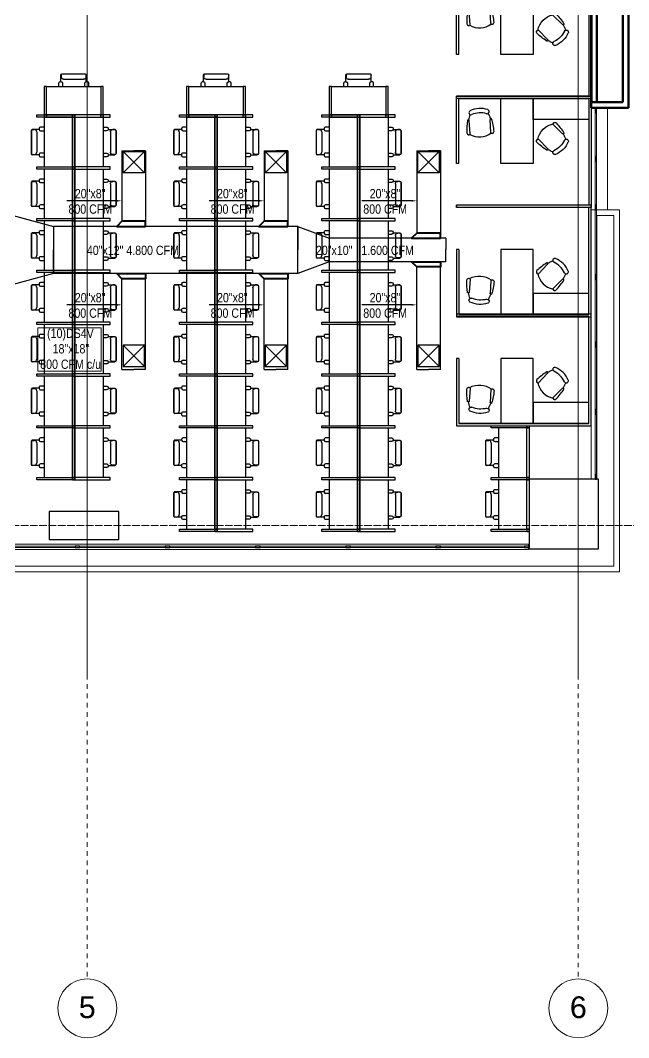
# Model space of a CAD drawing. Header units: inches. Extents: x -3 to 209, y -384 to 20.
# Drawn here: x 174.96 to 188.06, y -120.53 to -98.6 of the extents above; entities that cross this region are included whole.
import ezdxf
from ezdxf import colors
from ezdxf.entities.mleader import LeaderData, LeaderLine
from ezdxf.math import Vec2, Vec3

# ---------------------------------------------------------------- set-up
doc = ezdxf.new("R2010")
doc.units = ezdxf.units.IN
doc.header["$MEASUREMENT"] = 0
for name, pattern in [('Grid Line', [0.022225, 0.0127, -0.003175, 0.003175, -0.003175]), ('Grid Line 1_2_', [0.022225, 0.0127, -0.003175, 0.003175, -0.003175]), ('HIDDEN2', [0.1875, 0.125, -0.0625])]:
    doc.linetypes.add(name, pattern=pattern)
for name, color, linetype, lineweight in [('A-GLAZ-CURT', 253, 'Continuous', 9), ('A-GLAZ-CWMG', 253, 'Continuous', 9), ('A-WALL-PATT', 253, 'Continuous', 50), ('HVAC -Textos Suministro', 7, 'Continuous', 9), ('HVAC Suministro', 5, 'Continuous', 40), ('S-COLS', 6, 'Continuous', 13), ('S-GRID', 253, 'Continuous', 9), ('S-GRID-IDEN', 253, 'Continuous', 9)]:
    doc.layers.add(name, color=color, linetype=linetype, lineweight=lineweight)
for name, color, linetype in [('A-WALL', 253, 'Continuous'), ('HVAC-Rejillas', 2, 'HIDDEN2'), ('HVAC-Suministro', 170, 'Continuous'), ('NFF-FURN', 253, 'Continuous'), ('NFF-LIGHT', 253, 'Continuous')]:
    doc.layers.add(name, color=color, linetype=linetype)
doc.styles.add('Arial', font='arial.ttf', dxfattribs={"height": 0.225})
doc.styles.add('Arial Narrow', font='ARIALN.TTF', dxfattribs={"height": 0.00295})
doc.styles.get("Standard").update_dxf_attribs({"font": 'arial.ttf'})

# ---------------------------------------------------------------- blocks, each defined once
blk = doc.blocks.new('ds')
at = {"linetype": 'ByBlock', "lineweight": -2}
for p, q in [((-0.0127, -0.0127), (0.0127, 0.0127)), ((-0.0127, 0.0127), (0.0127, -0.0127)), ((-0.0127, -0.0127), (-0.0127, 0.0127)), ((-0.0127, 0.0127), (0.0127, 0.0127)), ((0.0127, 0.0127), (0.0127, -0.0127)), ((0.0127, -0.0127), (-0.0127, -0.0127))]:
    blk.add_line(p, q, dxfattribs=at)
blk = doc.blocks.new('*U69')
blk.add_lwpolyline([(-0.26, -0.057), (-0.26, 0), (0, 0), (0.057, -0.057), (-0.26, -0.057)])
blk = doc.blocks.new('nci')
at = {"layer": 'NFF-FURN', "linetype": 'ByBlock', "lineweight": -2}
for p, q in [((717, -265), (635, -265)), ((635, -342), (712, -342)), ((744, -310), (744, -292)), ((744, -310), (886, -310)), ((793, -799), (793, -367)), ((889, -316), (844, -316)), ((911, -831), (911, -335)), ((915, -824), (915, -342)), ((711, -824), (635, -824)), ((743, -874), (743, -856)), ((743, -856), (886, -856)), ((889, -850), (844, -850)), ((635, -901), (716, -901))]:
    blk.add_line(p, q, dxfattribs=at)
for points in [[(-25, -50), (25, -50), (25, 0), (-25, 0)], [(25, -1116), (-25, -1116), (-25, -50), (25, -50)], [(25, -50), (25, -1116), (635, -1116), (635, -50)], [(-25, -1116), (25, -1116), (25, -1166), (-25, -1166)]]:
    blk.add_lwpolyline(points, close=True, dxfattribs=at)
for points in [[(25, 0), (789, 0), (789, -50), (25, -50), (25, 0)], [(25, -1116), (789, -1116), (789, -1166), (25, -1166), (25, -1116)]]:
    blk.add_lwpolyline(points, dxfattribs=at)
for centre, radius, start, end in [((712, -310), 32.3, 270, 0), ((717, -292), 26.9, 0, 90), ((844, -367), 50.8, 90, 180), ((886, -335), 25.4, 0, 90), ((889, -342), 25.4, 0, 90), ((711, -856), 32.3, 0, 90), ((716, -874), 26.9, 270, 0), ((844, -799), 50.8, 180, 270), ((886, -831), 25.4, 270, 0), ((889, -824), 25.4, 270, 0)]:
    blk.add_arc(centre, radius, start, end, dxfattribs=at)
blk = doc.blocks.new('om 2')
at = {"layer": 'NFF-FURN', "linetype": 'ByBlock', "lineweight": -2, "extrusion": (0, 0, -1)}
for points in [[(1900, -1400), (1900, 0)], [(1200, -450), (1200, 0)], [(1200, 0), (1200, -1400)], [(2562, -265), (2562, -265)], [(2525, -346), (2525, -346)], [(2203, -325), (2203, -325)], [(2177, -238), (2177, -238)], [(2095, -436), (2095, -436)], [(2613, -468), (2613, -468)], [(2559, -761), (2581, -476)], [(2112, -733), (2126, -448)], [(0, -450), (1200, -450)], [(773, -557), (773, -557)], [(773, -557), (568, -756)], [(707, -525), (707, -525)], [(2630, -741), (2630, -741)], [(2559, -761), (2559, -761)], [(2112, -733), (2112, -733)], [(2044, -705), (2044, -705)], [(1089, -875), (1089, -875)], [(1089, -875), (889, -1079)], [(538, -740), (538, -740)], [(1120, -942), (1120, -942)], [(526, -895), (526, -895)], [(444, -932), (444, -932)], [(904, -1109), (904, -1109)], [(754, -1123), (754, -1123)], [(717, -1204), (717, -1204)], [(1200, -1400), (1900, -1400)]]:
    blk.add_lwpolyline(points, dxfattribs=at)
for points in [[(2177, -238, -0.190618), (2562, -265)], [(2177, -238, -0.190618), (2562, -265)], [(2558, -345, -0.084773), (2591, -462)], [(2562, -265), (2568, -269), (2574, -275, -0.415301), (2570, -338), (2564, -342), (2558, -345)], [(2562, -265), (2568, -269), (2574, -275, -0.415301), (2570, -338, -0.275335), (2525, -346)], [(2203, -325, -0.163773), (2525, -346)], [(2203, -325, -0.260185), (2161, -310, -0.41472), (2165, -246), (2171, -242), (2177, -238)], [(2170, -318), (2165, -314), (2161, -310, -0.41472), (2165, -246), (2171, -242), (2177, -238)], [(2120, -434, -0.064311), (2170, -318)], [(2095, -436), (2097, -434, -0.415432), (2122, -436), (2125, -442), (2126, -448)], [(2095, -436), (2097, -434, -0.379395), (2120, -434)], [(2044, -705, -0.062793), (2095, -436)], [(2044, -705, -0.062793), (2095, -436)], [(2613, -468, -0.062864), (2630, -741)], [(2613, -468, -0.062864), (2630, -741)], [(2591, -462, -0.335448), (2612, -466), (2613, -468)], [(2581, -476), (2582, -470), (2587, -465, -0.415881), (2612, -466), (2613, -468)], [(1102, -876, 0.300719), (773, -545)], [(773, -557), (774, -553, 0.414852), (735, -514, 0.197378), (707, -525)], [(773, -545, 0.360765), (735, -514, 0.197378), (707, -525)], [(707, -525, 0.062793), (538, -740)], [(707, -525, 0.062793), (538, -740)], [(2630, -741, -0.198888), (2616, -768, -0.347278), (2568, -771)], [(2630, -741, -0.198158), (2616, -768, -0.414966), (2562, -765), (2559, -761)], [(2568, -771, -0.300719), (2103, -741)], [(2112, -733), (2109, -737, -0.414852), (2054, -733, -0.197378), (2044, -705)], [(2103, -741, -0.360765), (2054, -733, -0.197378), (2044, -705)], [(1120, -942, 0.198158), (1132, -914, 0.414966), (1093, -875), (1089, -875)], [(1120, -942, 0.198888), (1132, -914, 0.347278), (1102, -876)], [(538, -740), (538, -743, 0.415432), (556, -761), (562, -759), (568, -756)], [(538, -740), (538, -743, 0.379395), (553, -760)], [(553, -760, 0.064311), (499, -875)], [(526, -895, 0.260185), (487, -873, 0.41472), (442, -918), (442, -925), (444, -932)], [(499, -875), (493, -874), (487, -873, 0.41472), (442, -918), (442, -925), (444, -932)], [(904, -1109, 0.062864), (1120, -942)], [(904, -1109, 0.062864), (1120, -942)], [(889, -1079), (885, -1085), (884, -1092, 0.415881), (901, -1109), (904, -1109)], [(526, -895, 0.163773), (754, -1123)], [(444, -932, 0.190618), (717, -1204)], [(444, -932, 0.190618), (717, -1204)], [(884, -1096, 0.335448), (901, -1109), (904, -1109)], [(775, -1148, 0.084773), (884, -1096)], [(717, -1204), (724, -1206), (732, -1207, 0.415301), (777, -1162, 0.275335), (754, -1123)], [(717, -1204), (724, -1206), (732, -1207, 0.415301), (777, -1162), (777, -1155), (775, -1148)]]:
    blk.add_lwpolyline(points, format="xyb", dxfattribs=at)
at = {"layer": 'NFF-LIGHT', "linetype": 'ByBlock', "lineweight": -2}
for p, q in [((1, 0), (-2800, 0)), ((-2800, 0), (1, 0)), ((-2800, -1400), (-2800, 0)), ((1, 0), (1, -2300)), ((-2800, -1400), (-2850, -1400)), ((1, -2300), (-2850, -2300))]:
    blk.add_line(p, q, dxfattribs=at)
blk.add_lwpolyline([(-2850, -1400), (-2850, 50), (51, 50), (51, -2350), (-2850, -2350), (-2850, -2300)], dxfattribs=at)
at = {"layer": 'NFF-LIGHT', "linetype": 'ByBlock', "lineweight": -2, "extrusion": (0, 0, -1)}
for points in [[(1900, 0), (1200, 0)], [(1200, 0), (0, 0)], [(0, 0), (0, -450)]]:
    blk.add_lwpolyline(points, dxfattribs=at)
blk = doc.blocks.new('Grid - Grid Head - Circle-V14-COMUNICACIONES PISO 5 AVA')
at = {"layer": 'S-GRID-IDEN', "linetype": 'ByBlock', "lineweight": -2}
blk.add_circle((0, 0), 0.00635, dxfattribs=at)
blk = doc.blocks.new('tlws')
at = {"layer": 'NFF-FURN', "linetype": 'ByBlock', "lineweight": -2}
for p, q in [((-318, -610), (-318, -691)), ((-241, -686), (-241, -610)), ((241, -610), (241, -687)), ((318, -692), (318, -610)), ((-291, -718), (-273, -718)), ((-273, -718), (-273, -861)), ((-267, -864), (-267, -819)), ((-216, -768), (216, -768)), ((267, -864), (267, -819)), ((273, -719), (291, -719)), ((273, -719), (273, -861)), ((-248, -886), (248, -886)), ((-241, -890), (241, -890))]:
    blk.add_line(p, q, dxfattribs=at)
for points in [[(-585, 50), (-585, 0), (-635, 0), (-635, 50)], [(-585, 0), (-585, 50), (585, 50), (585, 0)], [(585, 0), (-585, 0), (-585, -610), (585, -610)], [(585, 50), (585, 0), (635, 0), (635, 50)]]:
    blk.add_lwpolyline(points, close=True, dxfattribs=at)
for points in [[(-585, 0), (-585, -610), (-635, -610), (-635, 0), (-585, 0)], [(635, 0), (635, -610), (585, -610), (585, 0), (635, 0)]]:
    blk.add_lwpolyline(points, dxfattribs=at)
for centre, radius, start, end in [((-291, -691), 26.9, 180, 270), ((-273, -686), 32.3, 270, 0), ((-248, -861), 25.4, 180, 270), ((-216, -819), 50.8, 90, 180), ((-241, -864), 25.4, 180, 270), ((216, -819), 50.8, 0, 90), ((273, -687), 32.3, 180, 270), ((241, -864), 25.4, 270, 0), ((248, -861), 25.4, 270, 0), ((291, -692), 26.9, 270, 0)]:
    blk.add_arc(centre, radius, start, end, dxfattribs=at)

msp = doc.modelspace()

# ---------------------------------------------------------------- linework, layer by layer
at = {"layer": 'A-GLAZ-CURT', "lineweight": 18}
for p, q in [((187.369, -100.591), (187.344, -100.591)), ((187.344, -100.591), (187.344, -101.541)), ((187.369, -101.541), (187.369, -100.591)), ((187.344, -101.541), (187.369, -101.541)), ((187.369, -101.641), (187.344, -101.641)), ((187.344, -101.641), (187.344, -102.591)), ((187.369, -102.591), (187.369, -101.641)), ((187.344, -102.591), (187.369, -102.591)), ((187.369, -102.691), (187.344, -102.691)), ((187.344, -102.691), (187.344, -104.091)), ((187.369, -104.091), (187.369, -102.691)), ((187.344, -104.091), (187.369, -104.091)), ((187.369, -104.191), (187.344, -104.191)), ((187.344, -104.191), (187.344, -105.541)), ((187.369, -105.541), (187.369, -104.191)), ((187.344, -105.541), (187.369, -105.541)), ((187.369, -105.641), (187.344, -105.641)), ((187.344, -105.641), (187.344, -106.991)), ((187.369, -106.991), (187.369, -105.641)), ((187.344, -106.991), (187.369, -106.991)), ((187.369, -107.091), (187.344, -107.091)), ((187.344, -107.091), (187.344, -108.391)), ((187.369, -108.391), (187.369, -107.091)), ((187.344, -108.391), (187.369, -108.391)), ((176.136, -109.938), (174.292, -109.938)), ((174.292, -109.963), (176.136, -109.963)), ((176.136, -109.963), (176.136, -109.938)), ((178.08, -109.938), (176.236, -109.938)), ((176.236, -109.938), (176.236, -109.963)), ((176.236, -109.963), (178.08, -109.963)), ((178.08, -109.963), (178.08, -109.938)), ((180.024, -109.938), (178.18, -109.938)), ((178.18, -109.938), (178.18, -109.963)), ((178.18, -109.963), (180.024, -109.963)), ((180.024, -109.963), (180.024, -109.938)), ((181.967, -109.938), (180.124, -109.938)), ((180.124, -109.938), (180.124, -109.963)), ((180.124, -109.963), (181.967, -109.963)), ((181.967, -109.963), (181.967, -109.938)), ((183.911, -109.938), (182.067, -109.938)), ((182.067, -109.938), (182.067, -109.963)), ((182.067, -109.963), (183.911, -109.963)), ((183.911, -109.963), (183.911, -109.938)), ((185.815, -109.938), (184.011, -109.938)), ((184.011, -109.938), (184.011, -109.963)), ((184.011, -109.963), (185.815, -109.963)), ((185.815, -109.963), (185.815, -109.938))]:
    msp.add_line(p, q, dxfattribs=at)
at = {"layer": 'A-GLAZ-CWMG', "lineweight": 25, "extrusion": (0, 0, -1)}
for p, q in [((187.372, -100.491), (187.342, -100.491)), ((187.342, -100.491), (187.342, -100.591)), ((187.342, -100.591), (187.372, -100.591)), ((187.372, -100.591), (187.372, -100.491)), ((187.372, -101.541), (187.342, -101.541)), ((187.342, -101.541), (187.342, -101.641)), ((187.342, -101.641), (187.372, -101.641)), ((187.372, -101.641), (187.372, -101.541)), ((187.372, -104.091), (187.342, -104.091)), ((187.342, -104.091), (187.342, -104.191)), ((187.372, -104.191), (187.372, -104.091)), ((187.342, -104.191), (187.372, -104.191)), ((187.372, -105.541), (187.342, -105.541)), ((187.342, -105.541), (187.342, -105.641)), ((187.342, -105.641), (187.372, -105.641)), ((187.372, -105.641), (187.372, -105.541)), ((187.372, -106.991), (187.342, -106.991)), ((187.342, -106.991), (187.342, -107.091)), ((187.342, -107.091), (187.372, -107.091)), ((187.372, -107.091), (187.372, -106.991)), ((176.236, -109.936), (176.136, -109.936)), ((176.136, -109.936), (176.136, -109.966)), ((176.136, -109.966), (176.236, -109.966)), ((176.236, -109.966), (176.236, -109.936)), ((178.18, -109.936), (178.08, -109.936)), ((178.08, -109.936), (178.08, -109.966)), ((178.08, -109.966), (178.18, -109.966)), ((178.18, -109.966), (178.18, -109.936)), ((180.124, -109.936), (180.024, -109.936)), ((180.024, -109.936), (180.024, -109.966)), ((180.024, -109.966), (180.124, -109.966)), ((180.124, -109.966), (180.124, -109.936)), ((182.067, -109.936), (181.967, -109.936)), ((181.967, -109.936), (181.967, -109.966)), ((181.967, -109.966), (182.067, -109.966)), ((182.067, -109.966), (182.067, -109.936)), ((184.011, -109.936), (183.911, -109.936)), ((183.911, -109.936), (183.911, -109.966)), ((183.911, -109.966), (184.011, -109.966)), ((184.011, -109.966), (184.011, -109.936))]:
    msp.add_line(p, q, dxfattribs=at)
at = {"layer": 'A-GLAZ-CWMG'}
for p, q in [((187.342, -100.591), (187.342, -101.541)), ((187.372, -100.591), (187.372, -101.541)), ((187.342, -101.641), (187.342, -102.591)), ((187.372, -101.641), (187.372, -102.591)), ((187.342, -102.691), (187.342, -104.091)), ((187.372, -102.691), (187.372, -104.091)), ((187.342, -104.191), (187.342, -105.541)), ((187.372, -104.191), (187.372, -105.541)), ((187.342, -105.641), (187.342, -106.991)), ((187.372, -105.641), (187.372, -106.991)), ((187.342, -107.091), (187.342, -108.391)), ((187.372, -107.091), (187.372, -108.391)), ((174.292, -109.936), (176.136, -109.936)), ((174.292, -109.966), (176.136, -109.966)), ((176.236, -109.936), (178.08, -109.936)), ((176.236, -109.966), (178.08, -109.966)), ((178.18, -109.936), (180.024, -109.936)), ((178.18, -109.966), (180.024, -109.966)), ((180.124, -109.936), (181.967, -109.936)), ((180.124, -109.966), (181.967, -109.966)), ((182.067, -109.936), (183.911, -109.936)), ((182.067, -109.966), (183.911, -109.966)), ((184.011, -109.936), (185.815, -109.936)), ((184.011, -109.966), (185.815, -109.966))]:
    msp.add_line(p, q, dxfattribs=at)
at = {"layer": 'A-GLAZ-CWMG', "lineweight": 25}
for p, q in [((187.372, -102.591), (187.342, -102.591)), ((187.342, -102.591), (187.342, -102.691)), ((187.372, -102.691), (187.372, -102.591)), ((187.342, -102.691), (187.372, -102.691)), ((187.372, -108.391), (187.342, -108.391)), ((187.342, -108.391), (187.342, -108.491)), ((187.342, -108.491), (187.372, -108.491)), ((187.372, -108.491), (187.372, -108.391)), ((185.915, -109.936), (185.815, -109.936)), ((185.815, -109.936), (185.815, -109.966)), ((185.815, -109.966), (185.915, -109.966)), ((185.915, -109.966), (185.915, -109.936))]:
    msp.add_line(p, q, dxfattribs=at)
at = {"layer": 'A-WALL', "lineweight": 50}
for p, q in [((187.257, -97.891), (187.257, -100.371)), ((187.377, -100.371), (187.377, -97.891)), ((187.94, -97.891), (187.94, -100.371)), ((188.06, -100.491), (188.06, -97.891)), ((187.94, -100.371), (187.257, -100.371)), ((187.257, -100.371), (187.257, -100.491)), ((187.257, -100.371), (187.377, -100.371)), ((187.257, -100.491), (187.94, -100.491)), ((187.94, -100.491), (188.06, -100.491))]:
    msp.add_line(p, q, dxfattribs=at)
at = {"layer": 'A-WALL', "lineweight": 18}
msp.add_line((187.277, -97.891), (187.277, -100.371), dxfattribs=at)
at = {"layer": 'A-WALL', "lineweight": 9}
for p, q in [((187.257, -102.691), (187.257, -100.491)), ((187.607, -100.491), (187.607, -102.691)), ((187.257, -108.491), (187.257, -102.691)), ((187.342, -102.691), (187.257, -102.691)), ((187.377, -102.691), (187.372, -102.691)), ((187.377, -102.691), (187.743, -102.691)), ((187.377, -102.811), (187.377, -108.491)), ((187.743, -102.811), (187.377, -102.811)), ((187.863, -102.691), (187.743, -102.691)), ((187.743, -110.371), (187.743, -102.811)), ((187.863, -102.691), (187.863, -110.371)), ((170.365, -109.891), (185.905, -109.891)), ((185.905, -110.011), (170.485, -110.011)), ((185.905, -109.891), (185.905, -109.936)), ((185.905, -109.966), (185.905, -110.011)), ((187.863, -110.491), (170.365, -110.491)), ((170.485, -110.371), (187.743, -110.371)), ((187.863, -110.491), (187.863, -110.371))]:
    msp.add_line(p, q, dxfattribs=at)
at = {"layer": 'A-WALL-PATT', "linetype": 'Continuous', "lineweight": 9}
msp.add_line((187.277, -100.059), (187.276, -100.061), dxfattribs=at)
at = {"layer": 'HVAC -Textos Suministro'}
msp.add_lwpolyline([(176.7, -106.167), (175.332, -106.167), (175.332, -105.232), (176.7, -105.232)], close=True, dxfattribs=at)
at = {"layer": 'HVAC-Suministro'}
for p, q in [((177.147, -101.415), (177.401, -101.415)), ((177.147, -101.415), (177.147, -102.935)), ((177.655, -101.415), (177.401, -101.415)), ((177.655, -101.415), (177.655, -102.935)), ((180.21, -101.415), (180.464, -101.415)), ((180.21, -101.415), (180.21, -102.935)), ((180.718, -101.415), (180.464, -101.415)), ((180.718, -101.415), (180.718, -102.935)), ((183.498, -101.415), (183.752, -101.415)), ((183.498, -101.415), (183.498, -103.189)), ((184.006, -101.415), (183.752, -101.415)), ((184.006, -101.415), (184.006, -103.189)), ((177.147, -102.935), (177.401, -102.935)), ((177.655, -102.935), (177.401, -102.935)), ((180.21, -102.935), (180.464, -102.935)), ((180.718, -102.935), (180.464, -102.935)), ((180.937, -103.046), (175.671, -103.046)), ((175.671, -103.046), (175.671, -103.554)), ((180.937, -103.046), (180.937, -103.554)), ((183.498, -103.189), (183.752, -103.189)), ((184.006, -103.189), (183.752, -103.189)), ((184.127, -103.3), (181.611, -103.3)), ((181.611, -103.3), (181.611, -103.554)), ((184.127, -103.3), (184.127, -103.554)), ((175.671, -104.062), (175.671, -103.554)), ((180.937, -104.062), (180.937, -103.554)), ((181.611, -103.808), (181.611, -103.554)), ((184.127, -103.808), (184.127, -103.554)), ((184.127, -103.808), (181.611, -103.808)), ((180.937, -104.062), (175.671, -104.062)), ((183.498, -106.129), (183.498, -103.919)), ((183.498, -103.919), (183.752, -103.919)), ((184.006, -103.919), (183.752, -103.919)), ((184.006, -106.129), (184.006, -103.919)), ((177.147, -106.129), (177.147, -104.173)), ((177.147, -104.173), (177.401, -104.173)), ((177.655, -104.173), (177.401, -104.173)), ((177.655, -106.129), (177.655, -104.173)), ((180.21, -106.129), (180.21, -104.173)), ((180.21, -104.173), (180.464, -104.173)), ((180.718, -104.173), (180.464, -104.173)), ((180.718, -106.129), (180.718, -104.173)), ((177.147, -106.129), (177.401, -106.129)), ((177.655, -106.129), (177.401, -106.129)), ((180.21, -106.129), (180.464, -106.129)), ((180.718, -106.129), (180.464, -106.129)), ((183.498, -106.129), (183.752, -106.129)), ((184.006, -106.129), (183.752, -106.129))]:
    msp.add_line(p, q, dxfattribs=at)
for points in [[(174.726, -102.792), (175.671, -103.046), (175.671, -104.062), (174.726, -104.316)], [(180.937, -103.046), (181.611, -103.3), (181.611, -103.808), (180.937, -104.062)]]:
    msp.add_lwpolyline(points, close=True, dxfattribs=at)
at = {"layer": 'S-COLS', "lineweight": 25}
for p, q in [((187.416, -108.491), (185.916, -108.491)), ((185.916, -108.491), (185.916, -109.991)), ((187.416, -109.991), (187.416, -108.491)), ((177.08, -109.191), (175.58, -109.191)), ((175.58, -109.191), (175.58, -109.791)), ((177.08, -109.791), (177.08, -109.191)), ((175.58, -109.791), (177.08, -109.791)), ((185.916, -109.991), (187.416, -109.991))]:
    msp.add_line(p, q, dxfattribs=at)
at = {"layer": 'S-GRID', "linetype": 'Grid Line 1_2_'}
for p, q in [((176.399, -65.513), (176.399, -119.259)), ((176.399, -65.513), (176.399, -119.259)), ((186.977, -65.513), (186.977, -119.259)), ((186.977, -65.513), (186.977, -119.259)), ((118.631, -109.491), (201.813, -109.491)), ((118.631, -109.491), (201.813, -109.491))]:
    msp.add_line(p, q, dxfattribs=at)
at = {"layer": 'S-GRID', "linetype": 'Grid Line'}
for p, q in [((176.395, -70.408), (176.395, -112.801)), ((186.977, -70.408), (186.977, -112.801)), ((117.624, -109.491), (200.283, -109.491)), ((123.567, -109.491), (190.878, -109.491))]:
    msp.add_line(p, q, dxfattribs=at)

# ---------------------------------------------------------------- block references
at = {"layer": 'HVAC Suministro', "yscale": 1.953866694221574, "zscale": 1.953866694221574}
for p, xscale, rotation in [((177.147, -102.935), -1.953866694221574, 1.681918604390376e-08), ((180.21, -102.935), -1.953866694221574, 1.681918604390376e-08), ((183.498, -103.189), -1.953866694221574, 1.681918604390376e-08), ((183.498, -103.919), 1.953866694221574, 179.9999999831808), ((177.147, -104.173), 1.953866694221574, 179.9999999831808), ((180.21, -104.173), 1.953866694221574, 179.9999999831808)]:
    msp.add_blockref('*U69', p, dxfattribs=dict(at, xscale=xscale, rotation=rotation))
at = {"layer": 'HVAC-Rejillas', "xscale": 18, "yscale": 18, "zscale": 12, "rotation": 180}
for p in [(177.401, -101.662), (180.464, -101.662), (183.752, -101.662)]:
    msp.add_blockref('ds', p, dxfattribs=at)
at = {"layer": 'HVAC-Rejillas', "xscale": -18, "yscale": 18, "zscale": 12}
for p in [(177.401, -105.833), (180.464, -105.833), (183.752, -105.833)]:
    msp.add_blockref('ds', p, dxfattribs=at)
at = {"layer": 'NFF-FURN', "yscale": 0.0009999999999852297, "zscale": 0.0009999999999852297, "rotation": 180}
for name, p, xscale in [('tlws', (176.106, -100.644), -0.0009999999999852297), ('tlws', (179.175, -100.644), -0.0009999999999852297), ('tlws', (182.244, -100.644), -0.0009999999999852297), ('nci', (176.106, -101.81), 0.0009999999999852297), ('nci', (176.106, -101.81), -0.0009999999999852297), ('nci', (179.175, -101.81), 0.0009999999999852297), ('nci', (179.175, -101.81), -0.0009999999999852297), ('nci', (182.244, -101.81), 0.0009999999999852297), ('nci', (182.244, -101.81), -0.0009999999999852297), ('nci', (176.106, -102.926), 0.0009999999999852297), ('nci', (176.106, -102.926), -0.0009999999999852297), ('nci', (179.175, -102.926), 0.0009999999999852297), ('nci', (179.175, -102.926), -0.0009999999999852297), ('nci', (182.244, -102.926), 0.0009999999999852297), ('nci', (182.244, -102.926), -0.0009999999999852297), ('nci', (176.106, -104.042), 0.0009999999999852297), ('nci', (176.106, -104.042), -0.0009999999999852297), ('nci', (179.175, -104.042), 0.0009999999999852297), ('nci', (179.175, -104.042), -0.0009999999999852297), ('nci', (182.244, -104.042), 0.0009999999999852297), ('nci', (182.244, -104.042), -0.0009999999999852297), ('nci', (176.106, -105.158), 0.0009999999999852297), ('nci', (176.106, -105.158), -0.0009999999999852297), ('nci', (179.175, -105.158), 0.0009999999999852297), ('nci', (179.175, -105.158), -0.0009999999999852297), ('nci', (182.244, -105.158), 0.0009999999999852297), ('nci', (182.244, -105.158), -0.0009999999999852297), ('nci', (176.106, -106.274), 0.0009999999999852297), ('nci', (176.106, -106.274), -0.0009999999999852297), ('nci', (179.175, -106.274), 0.0009999999999852297), ('nci', (179.175, -106.274), -0.0009999999999852297), ('nci', (182.244, -106.274), 0.0009999999999852297), ('nci', (182.244, -106.274), -0.0009999999999852297), ('nci', (176.106, -107.39), 0.0009999999999852297), ('nci', (176.106, -107.39), -0.0009999999999852297), ('nci', (179.175, -107.39), 0.0009999999999852297), ('nci', (179.175, -107.39), -0.0009999999999852297), ('nci', (182.244, -107.39), 0.0009999999999852297), ('nci', (182.244, -107.39), -0.0009999999999852297), ('nci', (176.106, -108.506), 0.0009999999999852297), ('nci', (176.106, -108.506), -0.0009999999999852297), ('nci', (179.175, -108.506), 0.0009999999999852297), ('nci', (179.175, -108.506), -0.0009999999999852297), ('nci', (182.244, -108.506), 0.0009999999999852297), ('nci', (182.244, -108.506), -0.0009999999999852297), ('nci', (185.891, -108.506), 0.0009999999999852297), ('nci', (179.175, -109.622), 0.0009999999999852297), ('nci', (179.175, -109.622), -0.0009999999999852297), ('nci', (182.244, -109.622), 0.0009999999999852297), ('nci', (182.244, -109.622), -0.0009999999999852297), ('nci', (185.891, -109.622), 0.0009999999999852297)]:
    msp.add_blockref(name, p, dxfattribs=dict(at, xscale=xscale))
at = {"layer": 'NFF-LIGHT', "xscale": 0.0009999999999852297, "yscale": 0.0009999999999852297, "zscale": 0.0009999999999852297}
for p in [(187.206, -97.941), (187.206, -100.291)]:
    msp.add_blockref('om 2', p, dxfattribs=at)
at = {"layer": 'NFF-LIGHT', "xscale": -0.0009999999999852297, "yscale": 0.0009999999999852297, "zscale": 0.0009999999999852297, "rotation": 180}
for p in [(187.206, -104.941), (187.206, -107.29)]:
    msp.add_blockref('om 2', p, dxfattribs=at)

# ---------------------------------------------------------------- texts
at = {"layer": 'HVAC -Textos Suministro', "char_height": 0.2, "attachment_point": 1, "style": 'Arial Narrow'}
for s, insert, width in [('\\pi0.69256;20"x8" \\P\\pi0.55579;800 CFM', (175.439, -102.239), 2.02741), ('\\pi0.69256;20"x8" \\P\\pi0.55579;800 CFM', (178.502, -102.239), 2.02741), ('\\pi0.69256;20"x8" \\P\\pi0.55579;800 CFM', (181.79, -102.239), 2.02741), ('40"x12" 4.800 CFM', (176.391, -103.461), 2.11884), ('20"x10"   1.600 CFM', (181.325, -103.461), 2.11884), ('\\pi0.69256;20"x8" \\P\\pi0.55579;800 CFM', (175.439, -104.481), 2.02741), ('\\pi0.69256;20"x8" \\P\\pi0.55579;800 CFM', (178.502, -104.481), 2.02741), ('\\pi0.69256;20"x8" \\P\\pi0.55579;800 CFM', (181.79, -104.481), 2.02741), ('\\pi0.32224;(10)DS4V\\P\\pi0.44162;18"x18"\\P\\pi0.17456;800 CFM c/u', (175.212, -105.249), 1.6348)]:
    msp.add_mtext(s, dxfattribs=dict(at, insert=insert, width=width))
at = {"layer": 'S-GRID-IDEN', "char_height": 0.468, "width": 0.43434, "attachment_point": 2, "line_spacing_factor": 0.938532, "style": 'Arial', "bg_fill": 3, "box_fill_scale": 1.25, "bg_fill_color": 0, "bg_fill_transparency": 0}
for s, insert in [('5', (176.399, -119.639)), ('6', (186.977, -119.639))]:
    msp.add_mtext(s, dxfattribs=dict(at, insert=insert))

# ---------------------------------------------------------------- leaders
at = {"layer": 'HVAC -Textos Suministro'}
ml = msp.add_multileader_mtext('Standard', dxfattribs=at)
ml.set_content('', color=256)
ml.set_leader_properties()
ml.build(insert=Vec2(0, 0))
ml.multileader.update_dxf_attribs({"dogleg_length": 0.36, "arrow_head_size": 0.113})
ctx = ml.context
ctx.base_point, ctx.char_height, ctx.arrow_head_size, ctx.landing_gap_size, ctx.plane_origin, ctx.plane_x_axis, ctx.plane_y_axis = Vec3(175.961, -102.494), 0.113, 0.113, 0.0564, Vec3(171.664, -101.996), Vec3(-1, 0), Vec3(0, -1)
notes = []
notes.append((ctx, [(1, (1, 1, 0), (176.175, -102.494), (-1, 0), 0.214, [(0, [(177.147, -102.494)], 0, [])])]))
ctx.mtext.insert, ctx.mtext.text_direction, ctx.mtext.rotation, ctx.mtext.flow_direction = Vec3(175.904, -102.551), Vec3(-1, 0), 3.141593, 5
ml = msp.add_multileader_mtext('Standard', dxfattribs=at)
ml.set_content('', color=256)
ml.set_leader_properties()
ml.build(insert=Vec2(0, 0))
ml.multileader.update_dxf_attribs({"dogleg_length": 0.36, "arrow_head_size": 0.113})
ctx = ml.context
ctx.base_point, ctx.char_height, ctx.arrow_head_size, ctx.landing_gap_size, ctx.plane_origin, ctx.plane_x_axis, ctx.plane_y_axis = Vec3(179.024, -102.494), 0.113, 0.113, 0.0564, Vec3(174.728, -101.996), Vec3(-1, 0), Vec3(0, -1)
notes.append((ctx, [(1, (1, 1, 0), (179.238, -102.494), (-1, 0), 0.214, [(0, [(180.21, -102.494)], 0, [])])]))
ctx.mtext.insert, ctx.mtext.text_direction, ctx.mtext.rotation, ctx.mtext.flow_direction = Vec3(178.968, -102.551), Vec3(-1, 0), 3.141593, 5
ml = msp.add_multileader_mtext('Standard', dxfattribs=at)
ml.set_content('', color=256)
ml.set_leader_properties()
ml.build(insert=Vec2(0, 0))
ml.multileader.update_dxf_attribs({"dogleg_length": 0.36, "arrow_head_size": 0.113})
ctx = ml.context
ctx.base_point, ctx.char_height, ctx.arrow_head_size, ctx.landing_gap_size, ctx.plane_origin, ctx.plane_x_axis, ctx.plane_y_axis = Vec3(182.312, -102.494), 0.113, 0.113, 0.0564, Vec3(178.015, -101.996), Vec3(-1, 0), Vec3(0, -1)
notes.append((ctx, [(1, (1, 1, 0), (182.526, -102.494), (-1, 0), 0.214, [(0, [(183.498, -102.494)], 0, [])])]))
ctx.mtext.insert, ctx.mtext.text_direction, ctx.mtext.rotation, ctx.mtext.flow_direction = Vec3(182.255, -102.551), Vec3(-1, 0), 3.141593, 5
ml = msp.add_multileader_mtext('Standard', dxfattribs=at)
ml.set_content('', color=256)
ml.set_leader_properties()
ml.build(insert=Vec2(0, 0))
ml.multileader.update_dxf_attribs({"dogleg_length": 0.36, "arrow_head_size": 0.113})
ctx = ml.context
ctx.base_point, ctx.char_height, ctx.arrow_head_size, ctx.landing_gap_size, ctx.plane_origin, ctx.plane_x_axis, ctx.plane_y_axis = Vec3(175.961, -104.736), 0.113, 0.113, 0.0564, Vec3(171.664, -104.238), Vec3(-1, 0), Vec3(0, -1)
notes.append((ctx, [(1, (1, 1, 0), (176.175, -104.736), (-1, 0), 0.214, [(0, [(177.147, -104.736)], 0, [])])]))
ctx.mtext.insert, ctx.mtext.text_direction, ctx.mtext.rotation, ctx.mtext.flow_direction = Vec3(175.904, -104.793), Vec3(-1, 0), 3.141593, 5
ml = msp.add_multileader_mtext('Standard', dxfattribs=at)
ml.set_content('', color=256)
ml.set_leader_properties()
ml.build(insert=Vec2(0, 0))
ml.multileader.update_dxf_attribs({"dogleg_length": 0.36, "arrow_head_size": 0.113})
ctx = ml.context
ctx.base_point, ctx.char_height, ctx.arrow_head_size, ctx.landing_gap_size, ctx.plane_origin, ctx.plane_x_axis, ctx.plane_y_axis = Vec3(179.024, -104.736), 0.113, 0.113, 0.0564, Vec3(174.728, -104.238), Vec3(-1, 0), Vec3(0, -1)
notes.append((ctx, [(1, (1, 1, 0), (179.238, -104.736), (-1, 0), 0.214, [(0, [(180.21, -104.736)], 0, [])])]))
ctx.mtext.insert, ctx.mtext.text_direction, ctx.mtext.rotation, ctx.mtext.flow_direction = Vec3(178.968, -104.793), Vec3(-1, 0), 3.141593, 5
ml = msp.add_multileader_mtext('Standard', dxfattribs=at)
ml.set_content('', color=256)
ml.set_leader_properties()
ml.build(insert=Vec2(0, 0))
ml.multileader.update_dxf_attribs({"dogleg_length": 0.36, "arrow_head_size": 0.113})
ctx = ml.context
ctx.base_point, ctx.char_height, ctx.arrow_head_size, ctx.landing_gap_size, ctx.plane_origin, ctx.plane_x_axis, ctx.plane_y_axis = Vec3(182.312, -104.736), 0.113, 0.113, 0.0564, Vec3(178.015, -104.238), Vec3(-1, 0), Vec3(0, -1)
notes.append((ctx, [(1, (1, 1, 0), (182.526, -104.736), (-1, 0), 0.214, [(0, [(183.498, -104.736)], 0, [])])]))
ctx.mtext.insert, ctx.mtext.text_direction, ctx.mtext.rotation, ctx.mtext.flow_direction = Vec3(182.255, -104.793), Vec3(-1, 0), 3.141593, 5
for ctx, leaders in notes:
    for number, flags, end, landing, length, lines in leaders:
        leader = LeaderData()
        leader.index, (leader.has_last_leader_line, leader.has_dogleg_vector, leader.attachment_direction) = number, flags
        leader.last_leader_point, leader.dogleg_vector, leader.dogleg_length = Vec3(end), Vec3(landing), length
        for number, points, colour, breaks in lines:
            line = LeaderLine()
            line.index, line.vertices, line.color, line.breaks = number, Vec3.list(points), colors.encode_raw_color(colour), breaks
            leader.lines.append(line)
        ctx.leaders.append(leader)

# ---------------------------------------------------------------- next in the draw order: linework, layer by layer
at = {"layer": 'S-GRID-IDEN'}
for centre in [(176.399, -119.894), (186.977, -119.894)]:
    msp.add_circle(centre, 0.635, dxfattribs=at)

# ---------------------------------------------------------------- next in the draw order: block references
at = {"lineweight": 5, "xscale": 99.99999999999993, "yscale": 99.99999999999993, "zscale": 99.99999999999993, "rotation": 180}
for p in [(176.399, -119.894), (186.977, -119.894)]:
    msp.add_blockref('Grid - Grid Head - Circle-V14-COMUNICACIONES PISO 5 AVA', p, dxfattribs=at)

# ---------------------------------------------------------------- next in the draw order: texts
at = {"layer": 'S-GRID-IDEN', "style": 'Arial'}
for s, p in [('5', (176.217, -120.107)), ('6', (186.798, -120.107))]:
    msp.add_text(s, height=0.468, dxfattribs=at).set_placement(p)

doc.saveas('drawing.dxf')
